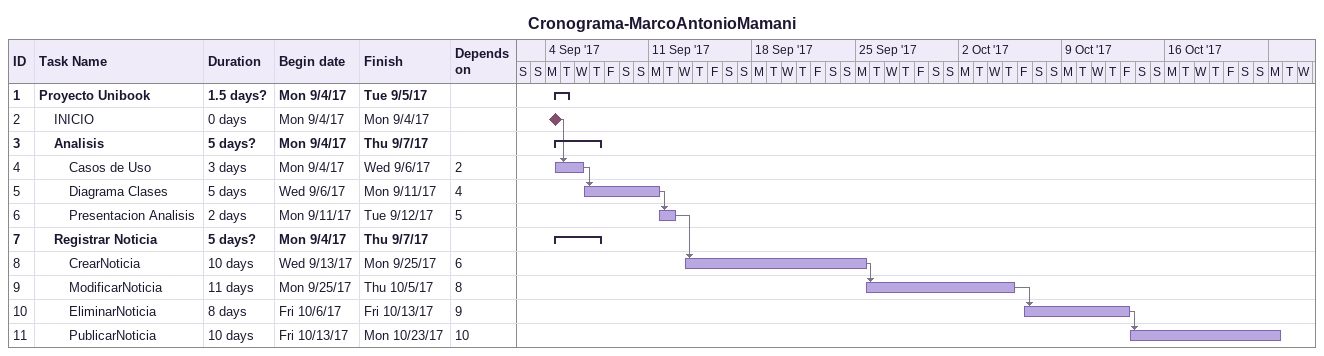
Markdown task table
Cronograma-MarcoAntonioMamani

| ID | Level | Task | Duration | Start | Finish | Predecessors |
|---|---|---|---|---|---|---|
| 1 | 1 | **Proyecto Unibook** | 1.5d? | 2017-09-04 | 2017-09-05 |  |
| 2 | 2 | INICIO | 0d | 2017-09-04 | 2017-09-04 |  |
| 3 | 2 | **Analisis** | 5d? | 2017-09-04 | 2017-09-07 |  |
| 4 | 3 | Casos de Uso | 3d | 2017-09-04 | 2017-09-06 | 2 |
| 5 | 3 | Diagrama Clases | 5d | 2017-09-06 | 2017-09-11 | 4 |
| 6 | 3 | Presentacion Analisis | 2d | 2017-09-11 | 2017-09-12 | 5 |
| 7 | 2 | **Registrar Noticia** | 5d? | 2017-09-04 | 2017-09-07 |  |
| 8 | 3 | CrearNoticia | 10d | 2017-09-13 | 2017-09-25 | 6 |
| 9 | 3 | ModificarNoticia | 11d | 2017-09-25 | 2017-10-05 | 8 |
| 10 | 3 | EliminarNoticia | 8d | 2017-10-06 | 2017-10-13 | 9 |
| 11 | 3 | PublicarNoticia | 10d | 2017-10-13 | 2017-10-23 | 10 |
